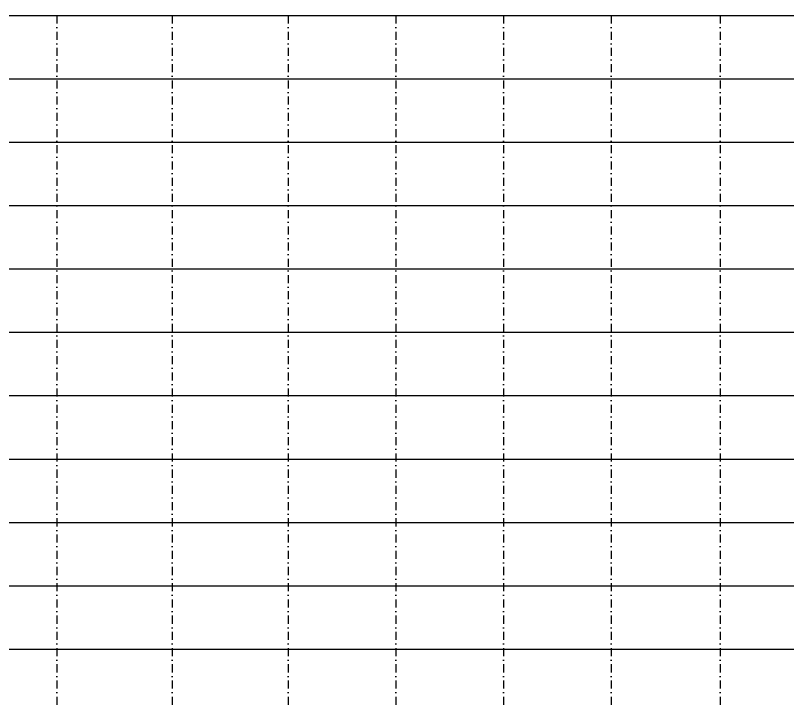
# Model space of a CAD drawing. Header units: metres. Extents: x -121 to 9872, y 3505 to 10721.
# Drawn here: x 2950 to 3560, y 9961 to 10500 of the extents above; entities that cross this region are included whole.
import ezdxf

# ---------------------------------------------------------------- set-up
doc = ezdxf.new("R2010")
doc.units = ezdxf.units.M
doc.linetypes.add('DASHDOT', pattern=[25.4, 12.7, -6.35, 0, -6.35])
for name, color, linetype in [('Grade', 9, 'Continuous'), ('Ind.Rot', 8, 'DASHDOT'), ('Modelo_Perfil', 252, 'Continuous')]:
    doc.layers.add(name, color=color, linetype=linetype)

msp = doc.modelspace()

# ---------------------------------------------------------------- linework, layer by layer
at = {"layer": 'Grade'}
for points in [[(0, 10500), (9859.453, 10500)], [(0, 10450), (9859.453, 10450)], [(0, 10400), (9859.453, 10400)], [(0, 10350), (9859.453, 10350)], [(0, 10300), (9859.453, 10300)], [(0, 10250), (9859.453, 10250)], [(0, 10200), (9859.453, 10200)], [(0, 10150), (9859.453, 10150)], [(0, 10100), (9859.453, 10100)], [(0, 10050), (9859.453, 10050)], [(0, 10000), (9859.453, 10000)]]:
    msp.add_lwpolyline(points, dxfattribs=at)
at = {"layer": 'Ind.Rot', "linetype": 'DASHDOT', "ltscale": 0.5}
for points in [[(2983.06, 10500), (2983.06, 8300)], [(3074.06, 10500), (3074.06, 8300)], [(3165.666, 10500), (3165.666, 8300)], [(3250.665, 10500), (3250.665, 8300)], [(3335.665, 10500), (3335.665, 8300)], [(3420.665, 10500), (3420.665, 8300)], [(3506.665, 10500), (3506.665, 8300)]]:
    msp.add_lwpolyline(points, dxfattribs=at)
at = {"layer": 'Modelo_Perfil'}
msp.add_lwpolyline([(0, 10500), (9859.453, 10500)], dxfattribs=at)

doc.saveas('drawing.dxf')
